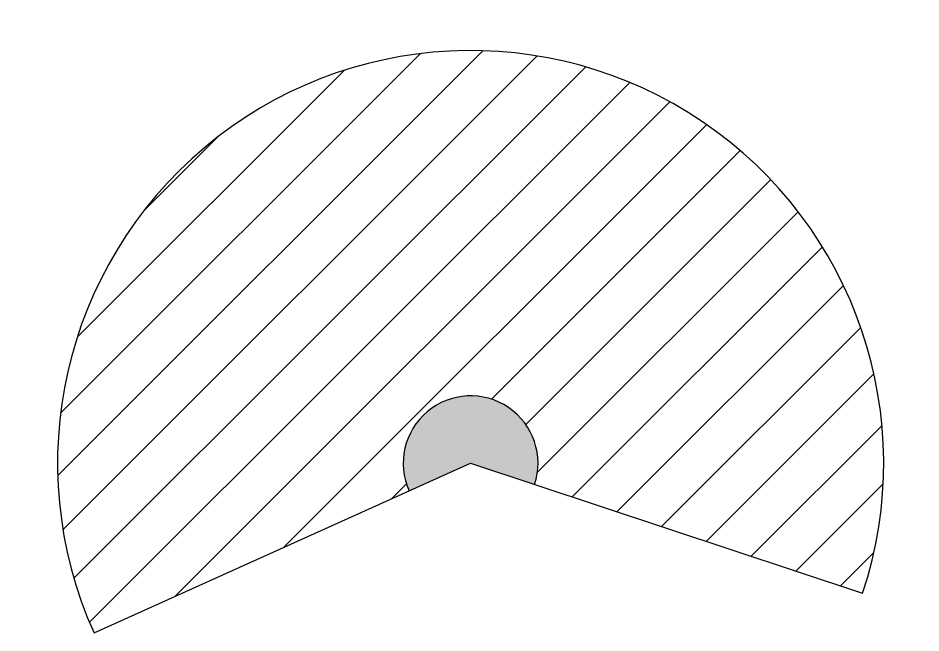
# Model space of a CAD drawing. Header units: inches. Extents: x -3.5 to 63.5, y -15.1 to 30.6.
import ezdxf

# ---------------------------------------------------------------- set-up
doc = ezdxf.new("R2010")
doc.units = ezdxf.units.IN
doc.header["$MEASUREMENT"] = 0

# ---------------------------------------------------------------- blocks, each defined once
blk = doc.blocks.new('Nag')
h = blk.add_hatch()
h.set_pattern_fill('ANSI31', color=3, scale=25)
h.set_pattern_definition([(45, (-30.057, 2.4884), (-2.20971, 2.20971), [])])
h.paths.add_polyline_path([(29.089, -9.663, 1.464052), (-27.939, -12.607), (-4.558, -2.056, -1.464052), (4.745, -1.576)])
h = blk.add_hatch(color=3)
h.dxf.hatch_style = 1
h.paths.add_polyline_path([(-4.558, -2.056), (0, 0), (4.745, -1.576, 1.464052)])
for p, q in [((-27.939, -12.607), (0, 0)), ((0, 0), (29.089, -9.663))]:
    blk.add_line(p, q)
at = {"color": 2}
blk.add_lwpolyline([(29.089, -9.663, 1.464052), (-27.939, -12.607, 1)], format="xyb", dxfattribs=at)
blk.add_lwpolyline([(4.745, -1.576, 1.464052), (-4.558, -2.056, 1)], format="xyb")

msp = doc.modelspace()

# ---------------------------------------------------------------- block references
msp.add_blockref('Nag', (30.057, -2.488))

doc.saveas('drawing.dxf')
